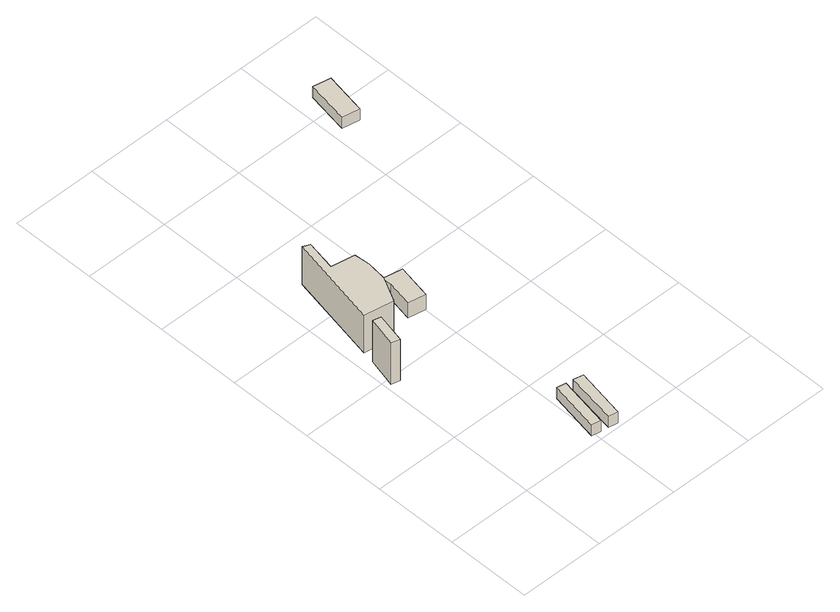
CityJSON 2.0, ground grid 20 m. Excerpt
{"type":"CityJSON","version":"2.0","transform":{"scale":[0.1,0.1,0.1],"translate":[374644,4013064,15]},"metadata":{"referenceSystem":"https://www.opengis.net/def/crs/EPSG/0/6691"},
"CityObjects":{
"building1":{"type":"Building","attributes":{"枝番":1,"利根川水系渡良瀬川洪水浸水想定区域（計画規模）.規模":"L1","利根川水系渡良瀬川洪水浸水想定区域（計画規模）.浸水ランク":"2","利根川水系渡良瀬川洪水浸水想定区域（計画規模）.浸水深":0.66,"利根川水系渡良瀬川洪水浸水想定区域（計画規模）.継続時間":4.6,"利根川水系渡良瀬川洪水浸水想定区域（想定最大規模）.規模":"L2","利根川水系渡良瀬川洪水浸水想定区域（想定最大規模）.浸水ランク":"2","利根川水系渡良瀬川洪水浸水想定区域（想定最大規模）.浸水深":2.02,"利根川水系渡良瀬川洪水浸水想定区域（想定最大規模）.継続時間":172.3,"利根川水系利根川洪水浸水想定区域（計画規模）.規模":"L1","利根川水系利根川洪水浸水想定区域（計画規模）.浸水ランク":"3","利根川水系利根川洪水浸水想定区域（計画規模）.浸水深":3,"利根川水系利根川洪水浸水想定区域（想定最大規模）.規模":"L2","利根川水系利根川洪水浸水想定区域（想定最大規模）.浸水ランク":"4","利根川水系利根川洪水浸水想定区域（想定最大規模）.浸水深":5.23,"measuredHeight":11.4,"BuildingDetails.prefecture":"10","BuildingDetails.city":"10207"},"geometry":[{"type":"Solid","lod":"1","boundaries":[[[[0,1,2,3]],[[2,4,5,3]],[[1,6,4,2]],[[0,7,6,1]],[[3,5,7,0]],[[4,6,7,5]]]]}]},
"building2":{"type":"Building","attributes":{"枝番":1,"利根川水系渡良瀬川洪水浸水想定区域（計画規模）.規模":"L1","利根川水系渡良瀬川洪水浸水想定区域（計画規模）.浸水ランク":"2","利根川水系渡良瀬川洪水浸水想定区域（計画規模）.浸水深":1.07,"利根川水系渡良瀬川洪水浸水想定区域（計画規模）.継続時間":6.8,"利根川水系渡良瀬川洪水浸水想定区域（想定最大規模）.規模":"L2","利根川水系渡良瀬川洪水浸水想定区域（想定最大規模）.浸水ランク":"2","利根川水系渡良瀬川洪水浸水想定区域（想定最大規模）.浸水深":2.42,"利根川水系渡良瀬川洪水浸水想定区域（想定最大規模）.継続時間":195.5,"利根川水系利根川洪水浸水想定区域（計画規模）.規模":"L1","利根川水系利根川洪水浸水想定区域（計画規模）.浸水ランク":"3","利根川水系利根川洪水浸水想定区域（計画規模）.浸水深":3.4,"利根川水系利根川洪水浸水想定区域（想定最大規模）.規模":"L2","利根川水系利根川洪水浸水想定区域（想定最大規模）.浸水ランク":"4","利根川水系利根川洪水浸水想定区域（想定最大規模）.浸水深":5.63,"usage":"441","BuildingDetails.prefecture":"10","BuildingDetails.city":"10207","BuildingDetails.surveyYear":2016},"geometry":[{"type":"Solid","lod":"1","boundaries":[[[[8,9,10,11]],[[10,12,13,11]],[[9,14,12,10]],[[8,15,14,9]],[[11,13,15,8]],[[12,14,15,13]]]]}]},
"building3":{"type":"Building","attributes":{"枝番":1,"利根川水系渡良瀬川洪水浸水想定区域（計画規模）.規模":"L1","利根川水系渡良瀬川洪水浸水想定区域（計画規模）.浸水ランク":"2","利根川水系渡良瀬川洪水浸水想定区域（計画規模）.浸水深":0.77,"利根川水系渡良瀬川洪水浸水想定区域（計画規模）.継続時間":3.1,"利根川水系渡良瀬川洪水浸水想定区域（想定最大規模）.規模":"L2","利根川水系渡良瀬川洪水浸水想定区域（想定最大規模）.浸水ランク":"2","利根川水系渡良瀬川洪水浸水想定区域（想定最大規模）.浸水深":2.12,"利根川水系渡良瀬川洪水浸水想定区域（想定最大規模）.継続時間":159.5,"利根川水系利根川洪水浸水想定区域（計画規模）.規模":"L1","利根川水系利根川洪水浸水想定区域（計画規模）.浸水ランク":"3","利根川水系利根川洪水浸水想定区域（計画規模）.浸水深":3.1,"利根川水系利根川洪水浸水想定区域（想定最大規模）.規模":"L2","利根川水系利根川洪水浸水想定区域（想定最大規模）.浸水ランク":"4","利根川水系利根川洪水浸水想定区域（想定最大規模）.浸水深":5.33,"measuredHeight":11.5,"BuildingDetails.prefecture":"10","BuildingDetails.city":"10207"},"geometry":[{"type":"Solid","lod":"1","boundaries":[[[[16,17,18,19,20,21,22,23]],[[22,24,25,23]],[[21,26,24,22]],[[20,27,26,21]],[[19,28,27,20]],[[18,29,28,19]],[[17,30,29,18]],[[16,31,30,17]],[[23,25,31,16]],[[24,26,27,28,29,30,31,25]]]]}]},
"building4":{"type":"Building","attributes":{"枝番":1,"利根川水系渡良瀬川洪水浸水想定区域（計画規模）.規模":"L1","利根川水系渡良瀬川洪水浸水想定区域（計画規模）.浸水ランク":"2","利根川水系渡良瀬川洪水浸水想定区域（計画規模）.浸水深":0.97,"利根川水系渡良瀬川洪水浸水想定区域（計画規模）.継続時間":6.8,"利根川水系渡良瀬川洪水浸水想定区域（想定最大規模）.規模":"L2","利根川水系渡良瀬川洪水浸水想定区域（想定最大規模）.浸水ランク":"2","利根川水系渡良瀬川洪水浸水想定区域（想定最大規模）.浸水深":2.31,"利根川水系渡良瀬川洪水浸水想定区域（想定最大規模）.継続時間":195.5,"利根川水系利根川洪水浸水想定区域（計画規模）.規模":"L1","利根川水系利根川洪水浸水想定区域（計画規模）.浸水ランク":"3","利根川水系利根川洪水浸水想定区域（計画規模）.浸水深":3.3,"利根川水系利根川洪水浸水想定区域（想定最大規模）.規模":"L2","利根川水系利根川洪水浸水想定区域（想定最大規模）.浸水ランク":"4","利根川水系利根川洪水浸水想定区域（想定最大規模）.浸水深":5.53,"usage":"441","BuildingDetails.prefecture":"10","BuildingDetails.city":"10207","BuildingDetails.surveyYear":2016},"geometry":[{"type":"Solid","lod":"1","boundaries":[[[[32,33,34,35]],[[34,36,37,35]],[[33,38,36,34]],[[32,39,38,33]],[[35,37,39,32]],[[36,38,39,37]]]]}]},
"building5":{"type":"Building","attributes":{"枝番":1,"利根川水系渡良瀬川洪水浸水想定区域（計画規模）.規模":"L1","利根川水系渡良瀬川洪水浸水想定区域（計画規模）.浸水ランク":"2","利根川水系渡良瀬川洪水浸水想定区域（計画規模）.浸水深":0.77,"利根川水系渡良瀬川洪水浸水想定区域（計画規模）.継続時間":3.1,"利根川水系渡良瀬川洪水浸水想定区域（想定最大規模）.規模":"L2","利根川水系渡良瀬川洪水浸水想定区域（想定最大規模）.浸水ランク":"2","利根川水系渡良瀬川洪水浸水想定区域（想定最大規模）.浸水深":2.12,"利根川水系渡良瀬川洪水浸水想定区域（想定最大規模）.継続時間":159.5,"利根川水系利根川洪水浸水想定区域（計画規模）.規模":"L1","利根川水系利根川洪水浸水想定区域（計画規模）.浸水ランク":"3","利根川水系利根川洪水浸水想定区域（計画規模）.浸水深":3.1,"利根川水系利根川洪水浸水想定区域（想定最大規模）.規模":"L2","利根川水系利根川洪水浸水想定区域（想定最大規模）.浸水ランク":"4","利根川水系利根川洪水浸水想定区域（想定最大規模）.浸水深":5.33,"usage":"441","measuredHeight":11,"BuildingDetails.prefecture":"10","BuildingDetails.city":"10207","BuildingDetails.surveyYear":2016},"geometry":[{"type":"Solid","lod":"1","boundaries":[[[[40,41,42,43,44]],[[43,45,46,44]],[[42,47,45,43]],[[41,48,47,42]],[[40,49,48,41]],[[44,46,49,40]],[[45,47,48,49,46]]]]}]},
"building6":{"type":"Building","attributes":{"枝番":1,"利根川水系渡良瀬川洪水浸水想定区域（計画規模）.規模":"L1","利根川水系渡良瀬川洪水浸水想定区域（計画規模）.浸水ランク":"2","利根川水系渡良瀬川洪水浸水想定区域（計画規模）.浸水深":1.07,"利根川水系渡良瀬川洪水浸水想定区域（計画規模）.継続時間":7.6,"利根川水系渡良瀬川洪水浸水想定区域（想定最大規模）.規模":"L2","利根川水系渡良瀬川洪水浸水想定区域（想定最大規模）.浸水ランク":"2","利根川水系渡良瀬川洪水浸水想定区域（想定最大規模）.浸水深":2.42,"利根川水系渡良瀬川洪水浸水想定区域（想定最大規模）.継続時間":202.1,"利根川水系利根川洪水浸水想定区域（計画規模）.規模":"L1","利根川水系利根川洪水浸水想定区域（計画規模）.浸水ランク":"3","利根川水系利根川洪水浸水想定区域（計画規模）.浸水深":3.4,"利根川水系利根川洪水浸水想定区域（想定最大規模）.規模":"L2","利根川水系利根川洪水浸水想定区域（想定最大規模）.浸水ランク":"4","利根川水系利根川洪水浸水想定区域（想定最大規模）.浸水深":5.63,"usage":"401","measuredHeight":3.1,"BuildingDetails.prefecture":"10","BuildingDetails.city":"10207","BuildingDetails.surveyYear":2016},"geometry":[{"type":"Solid","lod":"1","boundaries":[[[[50,51,52,53]],[[52,54,55,53]],[[51,56,54,52]],[[50,57,56,51]],[[53,55,57,50]],[[54,56,57,55]]]]}]}
},
"vertices":[
[10,385,10],[27,454,10],[46,449,10],[30,380,10],[46,449,123],[30,380,123],[27,454,123],[10,385,123],
[192,19,7],[214,138,7],[235,134,7],[213,15,7],[235,134,37],[213,15,37],[214,138,37],[192,19,37],
[31,481,11],[75,697,11],[91,690,11],[77,620,11],[132,610,11],[135,574,11],[129,528,11],[99,469,11],[129,528,114],[99,469,114],[135,574,114],[132,610,114],[77,620,114],[91,690,114],[75,697,114],[31,481,114],
[231,13,7],[252,132,7],[275,127,7],[253,9,7],[275,127,37],[253,9,37],[252,132,37],[231,13,37],
[158,491,10],[170,551,10],[169,573,10],[215,564,10],[199,483,10],[215,564,51],[199,483,51],[169,573,51],[170,551,51],[158,491,51],
[426,949,6],[444,1048,6],[485,1040,6],[467,941,6],[485,1040,36],[467,941,36],[444,1048,36],[426,949,36]
]}
